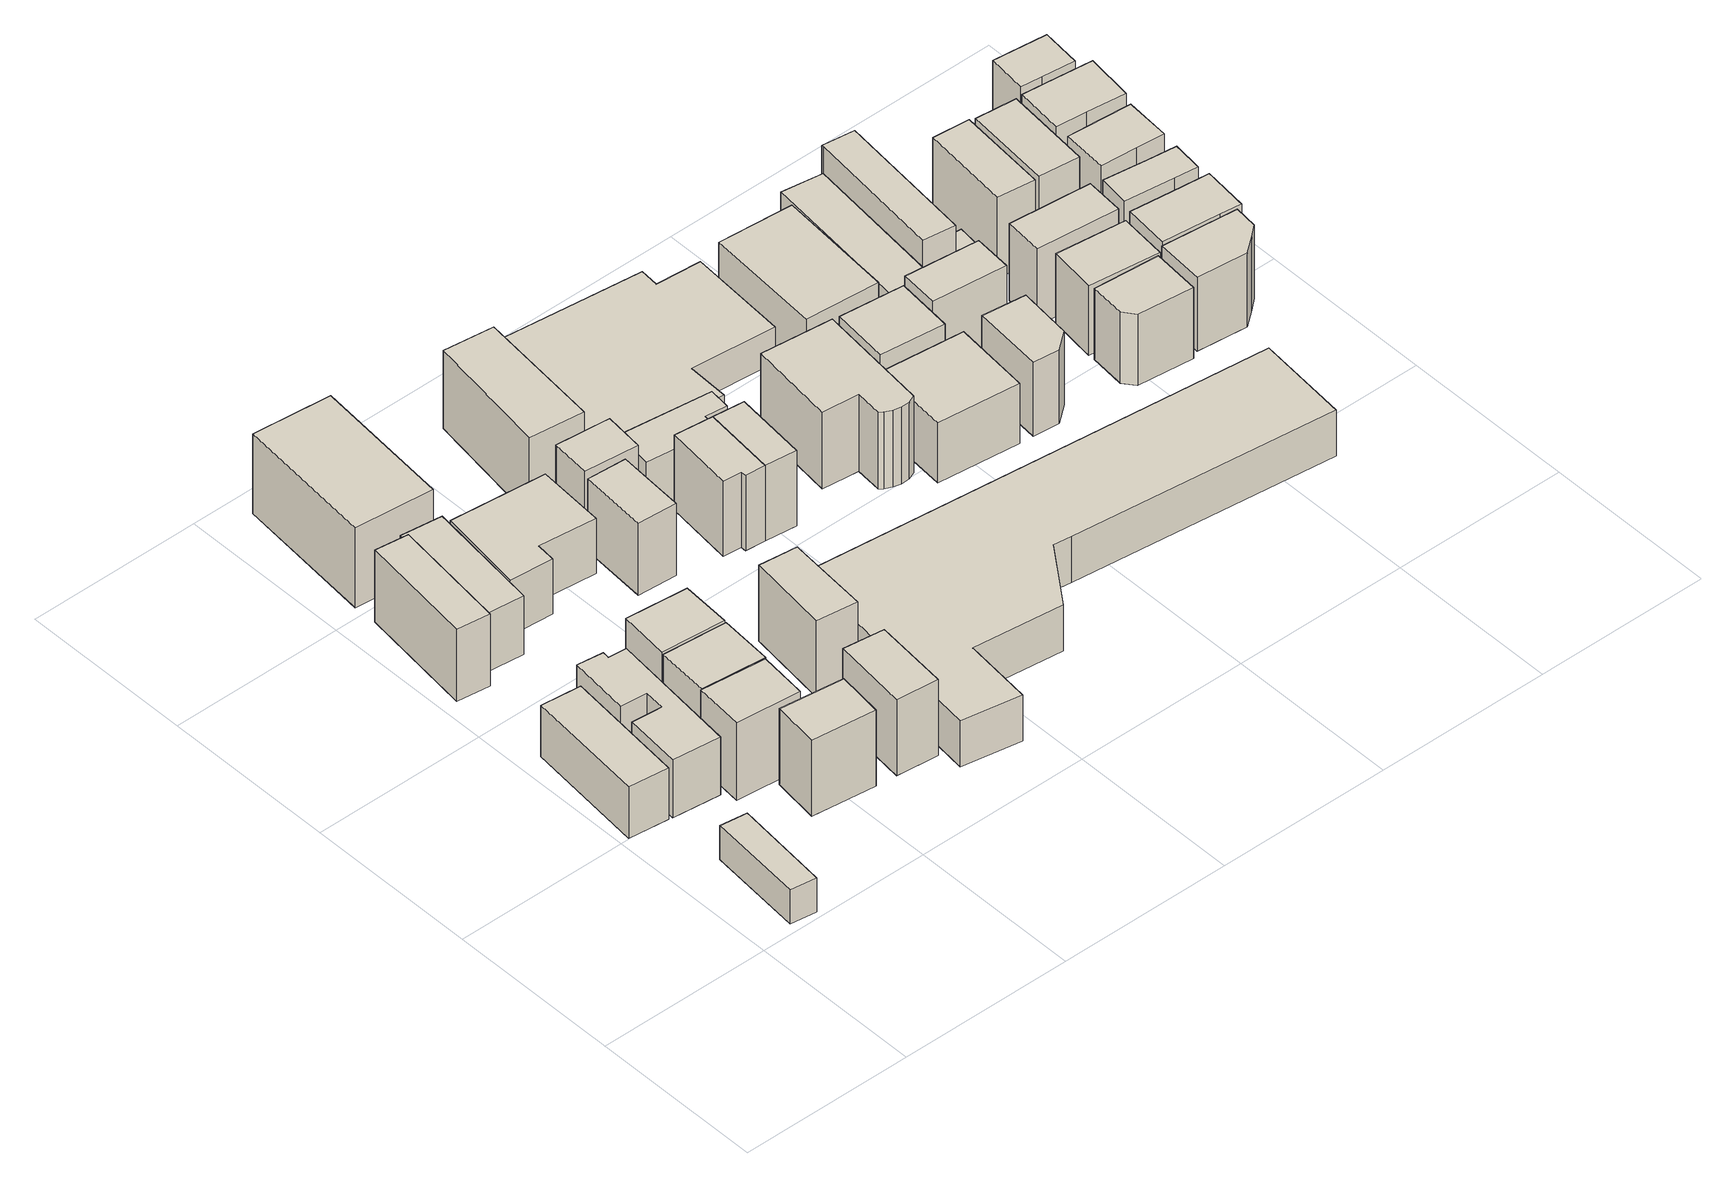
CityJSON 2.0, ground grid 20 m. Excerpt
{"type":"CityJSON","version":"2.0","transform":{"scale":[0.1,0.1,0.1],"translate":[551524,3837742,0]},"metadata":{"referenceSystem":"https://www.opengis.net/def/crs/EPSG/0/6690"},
"CityObjects":{
"building1":{"type":"Building","attributes":{"class":"3003","measuredHeight":4.2,"BuildingDetailAttribute.specifiedBuildingCoverageRate":0.8,"BuildingDetailAttribute.surveyYear":2017,"BuildingRiverFloodingRiskAttribute.description":"11","BuildingRiverFloodingRiskAttribute.rank":"2","BuildingRiverFloodingRiskAttribute.depth":0.731,"BuildingRiverFloodingRiskAttribute.adminType":"2","BuildingRiverFloodingRiskAttribute.scale":"2","BuildingRiverFloodingRiskAttribute.duration":6.68,"BuildingIDAttribute.prefecture":"27","BuildingIDAttribute.city":"27118"},"geometry":[{"type":"Solid","lod":"1","boundaries":[[[[0,1,2,3]],[[2,4,5,3]],[[1,6,4,2]],[[0,7,6,1]],[[3,5,7,0]],[[4,6,7,5]]]]}]},
"building2":{"type":"Building","attributes":{"計測周辺長":66.93,"1/2500図郭":51,"区名":"城東区","町丁目名称":"諏訪４丁目","街区番号":23,"class":"3001","usage":"415","measuredHeight":6.5,"storeysAboveGround":3,"BuildingDetailAttribute.buildingRoofEdgeArea":200.87,"BuildingDetailAttribute.buildingStructureType":"610","BuildingDetailAttribute.buildingStructureOrgType":"2","BuildingDetailAttribute.detailedUsage":"1160","BuildingDetailAttribute.specifiedBuildingCoverageRate":0.8,"BuildingDetailAttribute.surveyYear":2017,"BuildingRiverFloodingRiskAttribute.description":"11","BuildingRiverFloodingRiskAttribute.rank":"2","BuildingRiverFloodingRiskAttribute.depth":0.775,"BuildingRiverFloodingRiskAttribute.adminType":"2","BuildingRiverFloodingRiskAttribute.scale":"2","BuildingRiverFloodingRiskAttribute.duration":11.05,"BuildingIDAttribute.prefecture":"27","BuildingIDAttribute.city":"27118"},"geometry":[{"type":"Solid","lod":"1","boundaries":[[[[8,9,10,11]],[[10,12,13,11]],[[9,14,12,10]],[[8,15,14,9]],[[11,13,15,8]],[[12,14,15,13]]]]}]},
"building3":{"type":"Building","attributes":{"計測周辺長":66.93,"1/2500図郭":51,"区名":"城東区","町丁目名称":"諏訪４丁目","街区番号":23,"class":"3001","usage":"415","measuredHeight":7.3,"storeysAboveGround":3,"BuildingDetailAttribute.buildingRoofEdgeArea":200.87,"BuildingDetailAttribute.buildingStructureType":"610","BuildingDetailAttribute.buildingStructureOrgType":"2","BuildingDetailAttribute.detailedUsage":"1160","BuildingDetailAttribute.specifiedBuildingCoverageRate":0.8,"BuildingDetailAttribute.surveyYear":2017,"BuildingRiverFloodingRiskAttribute.description":"11","BuildingRiverFloodingRiskAttribute.rank":"2","BuildingRiverFloodingRiskAttribute.depth":0.863,"BuildingRiverFloodingRiskAttribute.adminType":"2","BuildingRiverFloodingRiskAttribute.scale":"2","BuildingRiverFloodingRiskAttribute.duration":6.68,"BuildingIDAttribute.prefecture":"27","BuildingIDAttribute.city":"27118"},"geometry":[{"type":"Solid","lod":"1","boundaries":[[[[16,17,18,19,20,21,22,23,24,25]],[[24,26,27,25]],[[23,28,26,24]],[[22,29,28,23]],[[21,30,29,22]],[[20,31,30,21]],[[19,32,31,20]],[[18,33,32,19]],[[17,34,33,18]],[[16,35,34,17]],[[25,27,35,16]],[[26,28,29,30,31,32,33,34,35,27]]]]}]},
"building4":{"type":"Building","attributes":{"計測周辺長":48.62,"1/2500図郭":51,"区名":"城東区","町丁目名称":"諏訪４丁目","街区番号":24,"class":"3001","usage":"401","measuredHeight":9.2,"storeysAboveGround":3,"BuildingDetailAttribute.buildingRoofEdgeArea":136.56,"BuildingDetailAttribute.buildingStructureType":"603","BuildingDetailAttribute.buildingStructureOrgType":"3","BuildingDetailAttribute.detailedUsage":"1310","BuildingDetailAttribute.specifiedBuildingCoverageRate":0.8,"BuildingDetailAttribute.surveyYear":2017,"BuildingRiverFloodingRiskAttribute.description":"11","BuildingRiverFloodingRiskAttribute.rank":"2","BuildingRiverFloodingRiskAttribute.depth":0.699,"BuildingRiverFloodingRiskAttribute.adminType":"2","BuildingRiverFloodingRiskAttribute.scale":"2","BuildingRiverFloodingRiskAttribute.duration":3.4,"BuildingIDAttribute.prefecture":"27","BuildingIDAttribute.city":"27118"},"geometry":[{"type":"Solid","lod":"1","boundaries":[[[[36,37,38,39]],[[38,40,41,39]],[[37,42,40,38]],[[36,43,42,37]],[[39,41,43,36]],[[40,42,43,41]]]]}]},
"building5":{"type":"Building","attributes":{"計測周辺長":23.06,"1/2500図郭":51,"区名":"城東区","町丁目名称":"諏訪４丁目","街区番号":23,"class":"3001","usage":"411","measuredHeight":9.8,"storeysAboveGround":3,"BuildingDetailAttribute.buildingRoofEdgeArea":30.25,"BuildingDetailAttribute.buildingStructureType":"601","BuildingDetailAttribute.buildingStructureOrgType":"1","BuildingDetailAttribute.detailedUsage":"1110","BuildingDetailAttribute.specifiedBuildingCoverageRate":0.8,"BuildingDetailAttribute.surveyYear":2017,"BuildingRiverFloodingRiskAttribute.description":"11","BuildingRiverFloodingRiskAttribute.rank":"2","BuildingRiverFloodingRiskAttribute.depth":0.614,"BuildingRiverFloodingRiskAttribute.adminType":"2","BuildingRiverFloodingRiskAttribute.scale":"2","BuildingRiverFloodingRiskAttribute.duration":6.68,"BuildingIDAttribute.prefecture":"27","BuildingIDAttribute.city":"27118"},"geometry":[{"type":"Solid","lod":"1","boundaries":[[[[44,45,46,47]],[[46,48,49,47]],[[45,50,48,46]],[[44,51,50,45]],[[47,49,51,44]],[[48,50,51,49]]]]}]},
"building6":{"type":"Building","attributes":{"計測周辺長":45.82,"1/2500図郭":51,"区名":"城東区","町丁目名称":"諏訪４丁目","街区番号":23,"class":"3001","usage":"411","measuredHeight":9.6,"storeysAboveGround":3,"BuildingDetailAttribute.buildingRoofEdgeArea":91.9,"BuildingDetailAttribute.buildingStructureType":"601","BuildingDetailAttribute.buildingStructureOrgType":"1","BuildingDetailAttribute.detailedUsage":"1110","BuildingDetailAttribute.specifiedBuildingCoverageRate":0.8,"BuildingDetailAttribute.surveyYear":2017,"BuildingRiverFloodingRiskAttribute.description":"11","BuildingRiverFloodingRiskAttribute.rank":"2","BuildingRiverFloodingRiskAttribute.depth":0.562,"BuildingRiverFloodingRiskAttribute.adminType":"2","BuildingRiverFloodingRiskAttribute.scale":"2","BuildingRiverFloodingRiskAttribute.duration":6.68,"BuildingIDAttribute.prefecture":"27","BuildingIDAttribute.city":"27118"},"geometry":[{"type":"Solid","lod":"1","boundaries":[[[[52,53,54,55]],[[54,56,57,55]],[[53,58,56,54]],[[52,59,58,53]],[[55,57,59,52]],[[56,58,59,57]]]]}]},
"building7":{"type":"Building","attributes":{"計測周辺長":25.99,"1/2500図郭":51,"区名":"城東区","町丁目名称":"諏訪４丁目","街区番号":23,"class":"3001","usage":"411","measuredHeight":9.6,"storeysAboveGround":3,"BuildingDetailAttribute.buildingRoofEdgeArea":41.54,"BuildingDetailAttribute.buildingStructureType":"601","BuildingDetailAttribute.buildingStructureOrgType":"1","BuildingDetailAttribute.detailedUsage":"1110","BuildingDetailAttribute.specifiedBuildingCoverageRate":0.8,"BuildingDetailAttribute.surveyYear":2017,"BuildingRiverFloodingRiskAttribute.description":"11","BuildingRiverFloodingRiskAttribute.rank":"2","BuildingRiverFloodingRiskAttribute.depth":0.635,"BuildingRiverFloodingRiskAttribute.adminType":"2","BuildingRiverFloodingRiskAttribute.scale":"2","BuildingRiverFloodingRiskAttribute.duration":6.68,"BuildingIDAttribute.prefecture":"27","BuildingIDAttribute.city":"27118"},"geometry":[{"type":"Solid","lod":"1","boundaries":[[[[60,61,62,63]],[[62,64,65,63]],[[61,66,64,62]],[[60,67,66,61]],[[63,65,67,60]],[[64,66,67,65]]]]}]},
"building8":{"type":"Building","attributes":{"計測周辺長":48.62,"1/2500図郭":51,"区名":"城東区","町丁目名称":"諏訪４丁目","街区番号":24,"class":"3001","usage":"401","measuredHeight":7.3,"storeysAboveGround":3,"BuildingDetailAttribute.buildingRoofEdgeArea":136.56,"BuildingDetailAttribute.buildingStructureType":"603","BuildingDetailAttribute.buildingStructureOrgType":"3","BuildingDetailAttribute.detailedUsage":"1310","BuildingDetailAttribute.specifiedBuildingCoverageRate":0.8,"BuildingDetailAttribute.surveyYear":2017,"BuildingRiverFloodingRiskAttribute.description":"11","BuildingRiverFloodingRiskAttribute.rank":"2","BuildingRiverFloodingRiskAttribute.depth":0.551,"BuildingRiverFloodingRiskAttribute.adminType":"2","BuildingRiverFloodingRiskAttribute.scale":"2","BuildingRiverFloodingRiskAttribute.duration":3.4,"BuildingIDAttribute.prefecture":"27","BuildingIDAttribute.city":"27118"},"geometry":[{"type":"Solid","lod":"1","boundaries":[[[[68,69,70,71]],[[70,72,73,71]],[[69,74,72,70]],[[68,75,74,69]],[[71,73,75,68]],[[72,74,75,73]]]]}]},
"building9":{"type":"Building","attributes":{"計測周辺長":22.81,"1/2500図郭":51,"区名":"城東区","町丁目名称":"諏訪４丁目","街区番号":23,"class":"3001","usage":"411","measuredHeight":9.7,"storeysAboveGround":3,"BuildingDetailAttribute.buildingRoofEdgeArea":30.05,"BuildingDetailAttribute.buildingStructureType":"601","BuildingDetailAttribute.buildingStructureOrgType":"1","BuildingDetailAttribute.detailedUsage":"1110","BuildingDetailAttribute.specifiedBuildingCoverageRate":0.8,"BuildingDetailAttribute.surveyYear":2017,"BuildingRiverFloodingRiskAttribute.description":"11","BuildingRiverFloodingRiskAttribute.rank":"2","BuildingRiverFloodingRiskAttribute.depth":0.706,"BuildingRiverFloodingRiskAttribute.adminType":"2","BuildingRiverFloodingRiskAttribute.scale":"2","BuildingRiverFloodingRiskAttribute.duration":7.38,"BuildingIDAttribute.prefecture":"27","BuildingIDAttribute.city":"27118"},"geometry":[{"type":"Solid","lod":"1","boundaries":[[[[76,77,78,79]],[[78,80,81,79]],[[77,82,80,78]],[[76,83,82,77]],[[79,81,83,76]],[[80,82,83,81]]]]}]},
"building10":{"type":"Building","attributes":{"計測周辺長":50.8,"1/2500図郭":51,"区名":"城東区","町丁目名称":"諏訪４丁目","街区番号":24,"class":"3002","usage":"415","measuredHeight":10.1,"storeysAboveGround":3,"BuildingDetailAttribute.buildingRoofEdgeArea":148,"BuildingDetailAttribute.buildingStructureType":"610","BuildingDetailAttribute.buildingStructureOrgType":"2","BuildingDetailAttribute.detailedUsage":"1160","BuildingDetailAttribute.specifiedBuildingCoverageRate":0.8,"BuildingDetailAttribute.surveyYear":2017,"BuildingRiverFloodingRiskAttribute.description":"11","BuildingRiverFloodingRiskAttribute.rank":"2","BuildingRiverFloodingRiskAttribute.depth":0.51,"BuildingRiverFloodingRiskAttribute.adminType":"2","BuildingRiverFloodingRiskAttribute.scale":"2","BuildingRiverFloodingRiskAttribute.duration":3.4,"BuildingIDAttribute.prefecture":"27","BuildingIDAttribute.city":"27118"},"geometry":[{"type":"Solid","lod":"1","boundaries":[[[[84,85,86,87]],[[86,88,89,87]],[[85,90,88,86]],[[84,91,90,85]],[[87,89,91,84]],[[88,90,91,89]]]]}]},
"building11":{"type":"Building","attributes":{"計測周辺長":26.93,"1/2500図郭":51,"区名":"城東区","町丁目名称":"諏訪４丁目","街区番号":23,"class":"3001","usage":"411","measuredHeight":9.7,"storeysAboveGround":2,"BuildingDetailAttribute.buildingRoofEdgeArea":41.51,"BuildingDetailAttribute.buildingStructureType":"601","BuildingDetailAttribute.buildingStructureOrgType":"1","BuildingDetailAttribute.detailedUsage":"1110","BuildingDetailAttribute.specifiedBuildingCoverageRate":0.8,"BuildingDetailAttribute.surveyYear":2017,"BuildingRiverFloodingRiskAttribute.description":"11","BuildingRiverFloodingRiskAttribute.rank":"2","BuildingRiverFloodingRiskAttribute.depth":0.683,"BuildingRiverFloodingRiskAttribute.adminType":"2","BuildingRiverFloodingRiskAttribute.scale":"2","BuildingRiverFloodingRiskAttribute.duration":6.68,"BuildingIDAttribute.prefecture":"27","BuildingIDAttribute.city":"27118"},"geometry":[{"type":"Solid","lod":"1","boundaries":[[[[92,93,94,95]],[[94,96,97,95]],[[93,98,96,94]],[[92,99,98,93]],[[95,97,99,92]],[[96,98,99,97]]]]}]},
"building12":{"type":"Building","attributes":{"計測周辺長":42.8,"1/2500図郭":51,"区名":"城東区","町丁目名称":"諏訪４丁目","街区番号":24,"class":"3001","usage":"411","measuredHeight":7.1,"storeysAboveGround":2,"BuildingDetailAttribute.buildingRoofEdgeArea":99.12,"BuildingDetailAttribute.buildingStructureType":"601","BuildingDetailAttribute.buildingStructureOrgType":"1","BuildingDetailAttribute.detailedUsage":"1110","BuildingDetailAttribute.specifiedBuildingCoverageRate":0.8,"BuildingDetailAttribute.surveyYear":2017,"BuildingRiverFloodingRiskAttribute.description":"11","BuildingRiverFloodingRiskAttribute.rank":"2","BuildingRiverFloodingRiskAttribute.depth":0.55,"BuildingRiverFloodingRiskAttribute.adminType":"2","BuildingRiverFloodingRiskAttribute.scale":"2","BuildingRiverFloodingRiskAttribute.duration":3.4,"BuildingIDAttribute.prefecture":"27","BuildingIDAttribute.city":"27118"},"geometry":[{"type":"Solid","lod":"1","boundaries":[[[[100,101,102,103,104,105]],[[104,106,107,105]],[[103,108,106,104]],[[102,109,108,103]],[[101,110,109,102]],[[100,111,110,101]],[[105,107,111,100]],[[106,108,109,110,111,107]]]]}]},
"building13":{"type":"Building","attributes":{"計測周辺長":18.6,"1/2500図郭":51,"区名":"城東区","町丁目名称":"諏訪４丁目","街区番号":23,"class":"3001","usage":"411","measuredHeight":9.7,"storeysAboveGround":3,"BuildingDetailAttribute.buildingRoofEdgeArea":21.62,"BuildingDetailAttribute.buildingStructureType":"601","BuildingDetailAttribute.buildingStructureOrgType":"1","BuildingDetailAttribute.detailedUsage":"1110","BuildingDetailAttribute.specifiedBuildingCoverageRate":0.8,"BuildingDetailAttribute.surveyYear":2017,"BuildingRiverFloodingRiskAttribute.description":"11","BuildingRiverFloodingRiskAttribute.rank":"2","BuildingRiverFloodingRiskAttribute.depth":0.716,"BuildingRiverFloodingRiskAttribute.adminType":"2","BuildingRiverFloodingRiskAttribute.scale":"2","BuildingRiverFloodingRiskAttribute.duration":6.68,"BuildingIDAttribute.prefecture":"27","BuildingIDAttribute.city":"27118"},"geometry":[{"type":"Solid","lod":"1","boundaries":[[[[112,113,114,115]],[[114,116,117,115]],[[113,118,116,114]],[[112,119,118,113]],[[115,117,119,112]],[[116,118,119,117]]]]}]},
"building14":{"type":"Building","attributes":{"class":"3001","measuredHeight":9.1,"BuildingDetailAttribute.specifiedBuildingCoverageRate":0.8,"BuildingDetailAttribute.surveyYear":2017,"BuildingRiverFloodingRiskAttribute.description":"11","BuildingRiverFloodingRiskAttribute.rank":"2","BuildingRiverFloodingRiskAttribute.depth":0.57,"BuildingRiverFloodingRiskAttribute.adminType":"2","BuildingRiverFloodingRiskAttribute.scale":"2","BuildingRiverFloodingRiskAttribute.duration":7.38,"BuildingIDAttribute.prefecture":"27","BuildingIDAttribute.city":"27118"},"geometry":[{"type":"Solid","lod":"1","boundaries":[[[[120,121,122,123]],[[122,124,125,123]],[[121,126,124,122]],[[120,127,126,121]],[[123,125,127,120]],[[124,126,127,125]]]]}]},
"building15":{"type":"Building","attributes":{"class":"3001","measuredHeight":9.5,"BuildingDetailAttribute.specifiedBuildingCoverageRate":0.8,"BuildingDetailAttribute.surveyYear":2017,"BuildingRiverFloodingRiskAttribute.description":"11","BuildingRiverFloodingRiskAttribute.rank":"2","BuildingRiverFloodingRiskAttribute.depth":0.541,"BuildingRiverFloodingRiskAttribute.adminType":"2","BuildingRiverFloodingRiskAttribute.scale":"2","BuildingRiverFloodingRiskAttribute.duration":3.4,"BuildingIDAttribute.prefecture":"27","BuildingIDAttribute.city":"27118"},"geometry":[{"type":"Solid","lod":"1","boundaries":[[[[128,129,130,131]],[[130,132,133,131]],[[129,134,132,130]],[[128,135,134,129]],[[131,133,135,128]],[[132,134,135,133]]]]}]},
"building16":{"type":"Building","attributes":{"計測周辺長":41.37,"1/2500図郭":51,"区名":"城東区","町丁目名称":"諏訪４丁目","街区番号":24,"class":"3002","usage":"401","measuredHeight":9.9,"storeysAboveGround":3,"BuildingDetailAttribute.buildingRoofEdgeArea":88.5,"BuildingDetailAttribute.buildingStructureType":"603","BuildingDetailAttribute.buildingStructureOrgType":"3","BuildingDetailAttribute.detailedUsage":"1310","BuildingDetailAttribute.specifiedBuildingCoverageRate":0.8,"BuildingDetailAttribute.surveyYear":2017,"BuildingRiverFloodingRiskAttribute.description":"11","BuildingRiverFloodingRiskAttribute.rank":"2","BuildingRiverFloodingRiskAttribute.depth":0.603,"BuildingRiverFloodingRiskAttribute.adminType":"2","BuildingRiverFloodingRiskAttribute.scale":"2","BuildingRiverFloodingRiskAttribute.duration":3.4,"BuildingIDAttribute.prefecture":"27","BuildingIDAttribute.city":"27118"},"geometry":[{"type":"Solid","lod":"1","boundaries":[[[[136,137,138,139]],[[138,140,141,139]],[[137,142,140,138]],[[136,143,142,137]],[[139,141,143,136]],[[140,142,143,141]]]]}]},
"building17":{"type":"Building","attributes":{"class":"3001","measuredHeight":9.5,"BuildingDetailAttribute.specifiedBuildingCoverageRate":0.8,"BuildingDetailAttribute.surveyYear":2017,"BuildingRiverFloodingRiskAttribute.description":"11","BuildingRiverFloodingRiskAttribute.rank":"2","BuildingRiverFloodingRiskAttribute.depth":0.689,"BuildingRiverFloodingRiskAttribute.adminType":"2","BuildingRiverFloodingRiskAttribute.scale":"2","BuildingRiverFloodingRiskAttribute.duration":7.87,"BuildingIDAttribute.prefecture":"27","BuildingIDAttribute.city":"27118"},"geometry":[{"type":"Solid","lod":"1","boundaries":[[[[144,145,146,147,148,149]],[[148,150,151,149]],[[147,152,150,148]],[[146,153,152,147]],[[145,154,153,146]],[[144,155,154,145]],[[149,151,155,144]],[[150,152,153,154,155,151]]]]}]},
"building18":{"type":"Building","attributes":{"class":"3001","measuredHeight":6.8,"BuildingDetailAttribute.specifiedBuildingCoverageRate":0.8,"BuildingDetailAttribute.surveyYear":2017,"BuildingRiverFloodingRiskAttribute.description":"11","BuildingRiverFloodingRiskAttribute.rank":"2","BuildingRiverFloodingRiskAttribute.depth":0.591,"BuildingRiverFloodingRiskAttribute.adminType":"2","BuildingRiverFloodingRiskAttribute.scale":"2","BuildingRiverFloodingRiskAttribute.duration":6.18,"BuildingIDAttribute.prefecture":"27","BuildingIDAttribute.city":"27118"},"geometry":[{"type":"Solid","lod":"1","boundaries":[[[[156,157,158,159,160,161]],[[160,162,163,161]],[[159,164,162,160]],[[158,165,164,159]],[[157,166,165,158]],[[156,167,166,157]],[[161,163,167,156]],[[162,164,165,166,167,163]]]]}]},
"building19":{"type":"Building","attributes":{"class":"3001","measuredHeight":9.5,"BuildingDetailAttribute.specifiedBuildingCoverageRate":0.8,"BuildingDetailAttribute.surveyYear":2017,"BuildingRiverFloodingRiskAttribute.description":"11","BuildingRiverFloodingRiskAttribute.rank":"2","BuildingRiverFloodingRiskAttribute.depth":0.739,"BuildingRiverFloodingRiskAttribute.adminType":"2","BuildingRiverFloodingRiskAttribute.scale":"2","BuildingRiverFloodingRiskAttribute.duration":7.87,"BuildingIDAttribute.prefecture":"27","BuildingIDAttribute.city":"27118"},"geometry":[{"type":"Solid","lod":"1","boundaries":[[[[168,169,144,149]],[[144,155,151,149]],[[169,170,155,144]],[[168,171,170,169]],[[149,151,171,168]],[[155,170,171,151]]]]}]},
"building20":{"type":"Building","attributes":{"計測周辺長":67.27,"1/2500図郭":51,"区名":"城東区","町丁目名称":"諏訪４丁目","街区番号":24,"class":"3001","usage":"411","measuredHeight":4.5,"storeysAboveGround":2,"BuildingDetailAttribute.buildingRoofEdgeArea":218.72,"BuildingDetailAttribute.buildingStructureType":"601","BuildingDetailAttribute.buildingStructureOrgType":"1","BuildingDetailAttribute.detailedUsage":"1110","BuildingDetailAttribute.specifiedBuildingCoverageRate":0.8,"BuildingDetailAttribute.surveyYear":2017,"BuildingRiverFloodingRiskAttribute.description":"11","BuildingRiverFloodingRiskAttribute.rank":"2","BuildingRiverFloodingRiskAttribute.depth":0.833,"BuildingRiverFloodingRiskAttribute.adminType":"2","BuildingRiverFloodingRiskAttribute.scale":"2","BuildingRiverFloodingRiskAttribute.duration":6.18,"BuildingIDAttribute.prefecture":"27","BuildingIDAttribute.city":"27118"},"geometry":[{"type":"Solid","lod":"1","boundaries":[[[[172,173,174,175,176,177,178,179,180,181]],[[180,182,183,181]],[[179,184,182,180]],[[178,185,184,179]],[[177,186,185,178]],[[176,187,186,177]],[[175,188,187,176]],[[174,189,188,175]],[[173,190,189,174]],[[172,191,190,173]],[[181,183,191,172]],[[182,184,185,186,187,188,189,190,191,183]]]]}]},
"building21":{"type":"Building","attributes":{"計測周辺長":156.09,"1/2500図郭":51,"区名":"城東区","町丁目名称":"諏訪４丁目","街区番号":23,"class":"3001","usage":"441","measuredHeight":5.8,"storeysAboveGround":1,"BuildingDetailAttribute.buildingRoofEdgeArea":766.14,"BuildingDetailAttribute.buildingStructureType":"610","BuildingDetailAttribute.buildingStructureOrgType":"2","BuildingDetailAttribute.detailedUsage":"1424","BuildingDetailAttribute.specifiedBuildingCoverageRate":0.8,"BuildingDetailAttribute.surveyYear":2017,"BuildingRiverFloodingRiskAttribute.description":"11","BuildingRiverFloodingRiskAttribute.rank":"2","BuildingRiverFloodingRiskAttribute.depth":0.647,"BuildingRiverFloodingRiskAttribute.adminType":"2","BuildingRiverFloodingRiskAttribute.scale":"2","BuildingRiverFloodingRiskAttribute.duration":2.5,"BuildingIDAttribute.prefecture":"27","BuildingIDAttribute.city":"27118"},"geometry":[{"type":"Solid","lod":"1","boundaries":[[[[192,193,194,195,196,197,198,199,200]],[[199,201,202,200]],[[198,203,201,199]],[[197,204,203,198]],[[196,205,204,197]],[[195,206,205,196]],[[194,207,206,195]],[[193,208,207,194]],[[192,209,208,193]],[[200,202,209,192]],[[201,203,204,205,206,207,208,209,202]]]]}]},
"building22":{"type":"Building","attributes":{"class":"3001","measuredHeight":9.8,"BuildingDetailAttribute.specifiedBuildingCoverageRate":0.8,"BuildingDetailAttribute.surveyYear":2017,"BuildingRiverFloodingRiskAttribute.description":"11","BuildingRiverFloodingRiskAttribute.rank":"2","BuildingRiverFloodingRiskAttribute.depth":0.65,"BuildingRiverFloodingRiskAttribute.adminType":"2","BuildingRiverFloodingRiskAttribute.scale":"2","BuildingRiverFloodingRiskAttribute.duration":7.87,"BuildingIDAttribute.prefecture":"27","BuildingIDAttribute.city":"27118"},"geometry":[{"type":"Solid","lod":"1","boundaries":[[[[210,211,212,213,214,215,216,217,218,219]],[[218,220,221,219]],[[217,222,220,218]],[[216,223,222,217]],[[215,224,223,216]],[[214,225,224,215]],[[213,226,225,214]],[[212,227,226,213]],[[211,228,227,212]],[[210,229,228,211]],[[219,221,229,210]],[[220,222,223,224,225,226,227,228,229,221]]]]}]},
"building23":{"type":"Building","attributes":{"class":"3001","measuredHeight":7.7,"BuildingDetailAttribute.specifiedBuildingCoverageRate":0.8,"BuildingDetailAttribute.surveyYear":2017,"BuildingRiverFloodingRiskAttribute.description":"11","BuildingRiverFloodingRiskAttribute.rank":"2","BuildingRiverFloodingRiskAttribute.depth":0.789,"BuildingRiverFloodingRiskAttribute.adminType":"2","BuildingRiverFloodingRiskAttribute.scale":"2","BuildingRiverFloodingRiskAttribute.duration":7.87,"BuildingIDAttribute.prefecture":"27","BuildingIDAttribute.city":"27118"},"geometry":[{"type":"Solid","lod":"1","boundaries":[[[[230,231,232,233]],[[232,234,235,233]],[[231,236,234,232]],[[230,237,236,231]],[[233,235,237,230]],[[234,236,237,235]]]]}]},
"building24":{"type":"Building","attributes":{"計測周辺長":28.14,"1/2500図郭":51,"区名":"城東区","町丁目名称":"諏訪４丁目","街区番号":24,"class":"3001","usage":"411","measuredHeight":8.9,"storeysAboveGround":2,"BuildingDetailAttribute.buildingRoofEdgeArea":49.35,"BuildingDetailAttribute.buildingStructureType":"601","BuildingDetailAttribute.buildingStructureOrgType":"1","BuildingDetailAttribute.detailedUsage":"1110","BuildingDetailAttribute.specifiedBuildingCoverageRate":0.8,"BuildingDetailAttribute.surveyYear":2017,"BuildingRiverFloodingRiskAttribute.description":"11","BuildingRiverFloodingRiskAttribute.rank":"2","BuildingRiverFloodingRiskAttribute.depth":0.54,"BuildingRiverFloodingRiskAttribute.adminType":"2","BuildingRiverFloodingRiskAttribute.scale":"2","BuildingRiverFloodingRiskAttribute.duration":7.87,"BuildingIDAttribute.prefecture":"27","BuildingIDAttribute.city":"27118"},"geometry":[{"type":"Solid","lod":"1","boundaries":[[[[238,239,240,241]],[[240,242,243,241]],[[239,244,242,240]],[[238,245,244,239]],[[241,243,245,238]],[[242,244,245,243]]]]}]},
"building25":{"type":"Building","attributes":{"計測周辺長":49.67,"1/2500図郭":51,"区名":"城東区","町丁目名称":"諏訪４丁目","街区番号":24,"class":"3001","usage":"411","measuredHeight":7,"storeysAboveGround":2,"BuildingDetailAttribute.buildingRoofEdgeArea":123.03,"BuildingDetailAttribute.buildingStructureType":"601","BuildingDetailAttribute.buildingStructureOrgType":"1","BuildingDetailAttribute.detailedUsage":"1110","BuildingDetailAttribute.specifiedBuildingCoverageRate":0.8,"BuildingDetailAttribute.surveyYear":2017,"BuildingRiverFloodingRiskAttribute.description":"11","BuildingRiverFloodingRiskAttribute.rank":"2","BuildingRiverFloodingRiskAttribute.depth":0.623,"BuildingRiverFloodingRiskAttribute.adminType":"2","BuildingRiverFloodingRiskAttribute.scale":"2","BuildingRiverFloodingRiskAttribute.duration":1.37,"BuildingIDAttribute.prefecture":"27","BuildingIDAttribute.city":"27118"},"geometry":[{"type":"Solid","lod":"1","boundaries":[[[[246,247,248,249]],[[248,250,251,249]],[[247,252,250,248]],[[246,253,252,247]],[[249,251,253,246]],[[250,252,253,251]]]]}]},
"building26":{"type":"Building","attributes":{"class":"3003","measuredHeight":3.3,"BuildingDetailAttribute.specifiedBuildingCoverageRate":0.8,"BuildingDetailAttribute.surveyYear":2017,"BuildingRiverFloodingRiskAttribute.description":"11","BuildingRiverFloodingRiskAttribute.rank":"2","BuildingRiverFloodingRiskAttribute.depth":0.51,"BuildingRiverFloodingRiskAttribute.adminType":"2","BuildingRiverFloodingRiskAttribute.scale":"2","BuildingRiverFloodingRiskAttribute.duration":0,"BuildingIDAttribute.prefecture":"27","BuildingIDAttribute.city":"27118"},"geometry":[{"type":"Solid","lod":"1","boundaries":[[[[254,255,256,257]],[[256,258,259,257]],[[255,260,258,256]],[[254,261,260,255]],[[257,259,261,254]],[[258,260,261,259]]]]}]},
"building27":{"type":"Building","attributes":{"計測周辺長":26.25,"1/2500図郭":51,"区名":"城東区","町丁目名称":"諏訪４丁目","街区番号":24,"class":"3001","usage":"411","measuredHeight":9.3,"storeysAboveGround":2,"BuildingDetailAttribute.buildingRoofEdgeArea":42.1,"BuildingDetailAttribute.buildingStructureType":"601","BuildingDetailAttribute.buildingStructureOrgType":"1","BuildingDetailAttribute.detailedUsage":"1110","BuildingDetailAttribute.specifiedBuildingCoverageRate":0.8,"BuildingDetailAttribute.surveyYear":2017,"BuildingRiverFloodingRiskAttribute.description":"11","BuildingRiverFloodingRiskAttribute.rank":"2","BuildingRiverFloodingRiskAttribute.depth":0.63,"BuildingRiverFloodingRiskAttribute.adminType":"2","BuildingRiverFloodingRiskAttribute.scale":"2","BuildingRiverFloodingRiskAttribute.duration":0,"BuildingIDAttribute.prefecture":"27","BuildingIDAttribute.city":"27118"},"geometry":[{"type":"Solid","lod":"1","boundaries":[[[[262,263,264,265,266]],[[265,267,268,266]],[[264,269,267,265]],[[263,270,269,264]],[[262,271,270,263]],[[266,268,271,262]],[[267,269,270,271,268]]]]}]},
"building28":{"type":"Building","attributes":{"計測周辺長":28.88,"1/2500図郭":51,"区名":"城東区","町丁目名称":"諏訪４丁目","街区番号":24,"class":"3001","usage":"411","measuredHeight":9.5,"storeysAboveGround":2,"BuildingDetailAttribute.buildingRoofEdgeArea":44.49,"BuildingDetailAttribute.buildingStructureType":"601","BuildingDetailAttribute.buildingStructureOrgType":"1","BuildingDetailAttribute.detailedUsage":"1110","BuildingDetailAttribute.specifiedBuildingCoverageRate":0.8,"BuildingDetailAttribute.surveyYear":2017,"BuildingRiverFloodingRiskAttribute.description":"11","BuildingRiverFloodingRiskAttribute.rank":"2","BuildingRiverFloodingRiskAttribute.depth":0.51,"BuildingRiverFloodingRiskAttribute.adminType":"2","BuildingRiverFloodingRiskAttribute.scale":"2","BuildingRiverFloodingRiskAttribute.duration":0,"BuildingIDAttribute.prefecture":"27","BuildingIDAttribute.city":"27118"},"geometry":[{"type":"Solid","lod":"1","boundaries":[[[[272,273,274,275]],[[274,276,277,275]],[[273,278,276,274]],[[272,279,278,273]],[[275,277,279,272]],[[276,278,279,277]]]]}]},
"building29":{"type":"Building","attributes":{"計測周辺長":45.35,"1/2500図郭":51,"区名":"城東区","町丁目名称":"諏訪４丁目","街区番号":24,"class":"3001","usage":"411","measuredHeight":6.2,"storeysAboveGround":2,"BuildingDetailAttribute.buildingRoofEdgeArea":84.11,"BuildingDetailAttribute.buildingStructureType":"601","BuildingDetailAttribute.buildingStructureOrgType":"1","BuildingDetailAttribute.detailedUsage":"1110","BuildingDetailAttribute.specifiedBuildingCoverageRate":0.8,"BuildingDetailAttribute.surveyYear":2017,"BuildingRiverFloodingRiskAttribute.description":"11","BuildingRiverFloodingRiskAttribute.rank":"2","BuildingRiverFloodingRiskAttribute.depth":0.653,"BuildingRiverFloodingRiskAttribute.adminType":"2","BuildingRiverFloodingRiskAttribute.scale":"2","BuildingRiverFloodingRiskAttribute.duration":1.37,"BuildingIDAttribute.prefecture":"27","BuildingIDAttribute.city":"27118"},"geometry":[{"type":"Solid","lod":"1","boundaries":[[[[280,281,282,283,284]],[[283,285,286,284]],[[282,287,285,283]],[[281,288,287,282]],[[280,289,288,281]],[[284,286,289,280]],[[285,287,288,289,286]]]]}]},
"building30":{"type":"Building","attributes":{"計測周辺長":40.07,"1/2500図郭":51,"区名":"城東区","町丁目名称":"諏訪４丁目","街区番号":24,"class":"3002","usage":"411","measuredHeight":9.6,"storeysAboveGround":3,"BuildingDetailAttribute.buildingRoofEdgeArea":60.91,"BuildingDetailAttribute.buildingStructureType":"601","BuildingDetailAttribute.buildingStructureOrgType":"1","BuildingDetailAttribute.detailedUsage":"1120","BuildingDetailAttribute.specifiedBuildingCoverageRate":0.8,"BuildingDetailAttribute.surveyYear":2017,"BuildingRiverFloodingRiskAttribute.description":"11","BuildingRiverFloodingRiskAttribute.rank":"2","BuildingRiverFloodingRiskAttribute.depth":0.552,"BuildingRiverFloodingRiskAttribute.adminType":"2","BuildingRiverFloodingRiskAttribute.scale":"2","BuildingRiverFloodingRiskAttribute.duration":1.37,"BuildingIDAttribute.prefecture":"27","BuildingIDAttribute.city":"27118"},"geometry":[{"type":"Solid","lod":"1","boundaries":[[[[284,290,291,292,280]],[[292,293,294,280]],[[291,295,293,292]],[[290,296,295,291]],[[284,297,296,290]],[[280,294,297,284]],[[293,295,296,297,294]]]]}]},
"building31":{"type":"Building","attributes":{"計測周辺長":27.44,"1/2500図郭":51,"区名":"城東区","町丁目名称":"諏訪４丁目","街区番号":24,"class":"3001","usage":"411","measuredHeight":9,"storeysAboveGround":2,"BuildingDetailAttribute.buildingRoofEdgeArea":46.16,"BuildingDetailAttribute.buildingStructureType":"601","BuildingDetailAttribute.buildingStructureOrgType":"1","BuildingDetailAttribute.detailedUsage":"1110","BuildingDetailAttribute.specifiedBuildingCoverageRate":0.8,"BuildingDetailAttribute.surveyYear":2017,"BuildingRiverFloodingRiskAttribute.description":"11","BuildingRiverFloodingRiskAttribute.rank":"1","BuildingRiverFloodingRiskAttribute.depth":0.345,"BuildingRiverFloodingRiskAttribute.adminType":"2","BuildingRiverFloodingRiskAttribute.scale":"2","BuildingRiverFloodingRiskAttribute.duration":0,"BuildingIDAttribute.prefecture":"27","BuildingIDAttribute.city":"27118"},"geometry":[{"type":"Solid","lod":"1","boundaries":[[[[298,299,300,301,302]],[[301,303,304,302]],[[300,305,303,301]],[[299,306,305,300]],[[298,307,306,299]],[[302,304,307,298]],[[303,305,306,307,304]]]]}]},
"building32":{"type":"Building","attributes":{"class":"3001","measuredHeight":3.6,"BuildingDetailAttribute.specifiedBuildingCoverageRate":0.8,"BuildingDetailAttribute.surveyYear":2017,"BuildingRiverFloodingRiskAttribute.description":"11","BuildingRiverFloodingRiskAttribute.rank":"2","BuildingRiverFloodingRiskAttribute.depth":0.552,"BuildingRiverFloodingRiskAttribute.adminType":"2","BuildingRiverFloodingRiskAttribute.scale":"2","BuildingRiverFloodingRiskAttribute.duration":1.37,"BuildingIDAttribute.prefecture":"27","BuildingIDAttribute.city":"27118"},"geometry":[{"type":"Solid","lod":"1","boundaries":[[[[308,309,310,311]],[[310,312,313,311]],[[309,314,312,310]],[[308,315,314,309]],[[311,313,315,308]],[[312,314,315,313]]]]}]},
"building33":{"type":"Building","attributes":{"計測周辺長":21.53,"1/2500図郭":51,"区名":"城東区","町丁目名称":"諏訪４丁目","街区番号":24,"class":"3001","usage":"411","measuredHeight":8.8,"storeysAboveGround":2,"BuildingDetailAttribute.buildingRoofEdgeArea":27.51,"BuildingDetailAttribute.buildingStructureType":"601","BuildingDetailAttribute.buildingStructureOrgType":"1","BuildingDetailAttribute.detailedUsage":"1110","BuildingDetailAttribute.specifiedBuildingCoverageRate":0.8,"BuildingDetailAttribute.surveyYear":2017,"BuildingRiverFloodingRiskAttribute.description":"11","BuildingRiverFloodingRiskAttribute.rank":"1","BuildingRiverFloodingRiskAttribute.depth":0.286,"BuildingRiverFloodingRiskAttribute.adminType":"2","BuildingRiverFloodingRiskAttribute.scale":"2","BuildingRiverFloodingRiskAttribute.duration":0,"BuildingIDAttribute.prefecture":"27","BuildingIDAttribute.city":"27118"},"geometry":[{"type":"Solid","lod":"1","boundaries":[[[[316,317,318,319]],[[318,320,321,319]],[[317,322,320,318]],[[316,323,322,317]],[[319,321,323,316]],[[320,322,323,321]]]]}]},
"building34":{"type":"Building","attributes":{"計測周辺長":27.13,"1/2500図郭":51,"区名":"城東区","町丁目名称":"諏訪４丁目","街区番号":24,"class":"3001","usage":"411","measuredHeight":9.7,"storeysAboveGround":2,"BuildingDetailAttribute.buildingRoofEdgeArea":36.88,"BuildingDetailAttribute.buildingStructureType":"601","BuildingDetailAttribute.buildingStructureOrgType":"1","BuildingDetailAttribute.detailedUsage":"1110","BuildingDetailAttribute.specifiedBuildingCoverageRate":0.8,"BuildingDetailAttribute.surveyYear":2017,"BuildingRiverFloodingRiskAttribute.description":"11","BuildingRiverFloodingRiskAttribute.rank":"1","BuildingRiverFloodingRiskAttribute.depth":0.333,"BuildingRiverFloodingRiskAttribute.adminType":"2","BuildingRiverFloodingRiskAttribute.scale":"2","BuildingRiverFloodingRiskAttribute.duration":0,"BuildingIDAttribute.prefecture":"27","BuildingIDAttribute.city":"27118"},"geometry":[{"type":"Solid","lod":"1","boundaries":[[[[324,325,326,327]],[[326,328,329,327]],[[325,330,328,326]],[[324,331,330,325]],[[327,329,331,324]],[[328,330,331,329]]]]}]},
"building35":{"type":"Building","attributes":{"class":"3001","measuredHeight":10.1,"BuildingDetailAttribute.specifiedBuildingCoverageRate":0.8,"BuildingDetailAttribute.surveyYear":2017,"BuildingRiverFloodingRiskAttribute.description":"11","BuildingRiverFloodingRiskAttribute.rank":"1","BuildingRiverFloodingRiskAttribute.depth":0.286,"BuildingRiverFloodingRiskAttribute.adminType":"2","BuildingRiverFloodingRiskAttribute.scale":"2","BuildingRiverFloodingRiskAttribute.duration":1.37,"BuildingIDAttribute.prefecture":"27","BuildingIDAttribute.city":"27118"},"geometry":[{"type":"Solid","lod":"1","boundaries":[[[[332,333,334,335]],[[334,336,337,335]],[[333,338,336,334]],[[332,339,338,333]],[[335,337,339,332]],[[336,338,339,337]]]]}]},
"building36":{"type":"Building","attributes":{"計測周辺長":21.16,"1/2500図郭":51,"区名":"城東区","町丁目名称":"諏訪４丁目","街区番号":24,"class":"3001","usage":"411","measuredHeight":9.3,"storeysAboveGround":2,"BuildingDetailAttribute.buildingRoofEdgeArea":26.63,"BuildingDetailAttribute.buildingStructureType":"601","BuildingDetailAttribute.buildingStructureOrgType":"1","BuildingDetailAttribute.detailedUsage":"1110","BuildingDetailAttribute.specifiedBuildingCoverageRate":0.8,"BuildingDetailAttribute.surveyYear":2017,"BuildingRiverFloodingRiskAttribute.description":"11","BuildingRiverFloodingRiskAttribute.rank":"1","BuildingRiverFloodingRiskAttribute.depth":0.12,"BuildingRiverFloodingRiskAttribute.adminType":"2","BuildingRiverFloodingRiskAttribute.scale":"2","BuildingRiverFloodingRiskAttribute.duration":0,"BuildingIDAttribute.prefecture":"27","BuildingIDAttribute.city":"27118"},"geometry":[{"type":"Solid","lod":"1","boundaries":[[[[340,341,342,343,344,345,346]],[[345,347,348,346]],[[344,349,347,345]],[[343,350,349,344]],[[342,351,350,343]],[[341,352,351,342]],[[340,353,352,341]],[[346,348,353,340]],[[347,349,350,351,352,353,348]]]]}]},
"building37":{"type":"Building","attributes":{"計測周辺長":22.76,"1/2500図郭":51,"区名":"城東区","町丁目名称":"諏訪４丁目","街区番号":24,"class":"3001","usage":"411","measuredHeight":9.3,"storeysAboveGround":2,"BuildingDetailAttribute.buildingRoofEdgeArea":29.13,"BuildingDetailAttribute.buildingStructureType":"601","BuildingDetailAttribute.buildingStructureOrgType":"1","BuildingDetailAttribute.detailedUsage":"1110","BuildingDetailAttribute.specifiedBuildingCoverageRate":0.8,"BuildingDetailAttribute.surveyYear":2017,"BuildingRiverFloodingRiskAttribute.description":"11","BuildingRiverFloodingRiskAttribute.rank":"1","BuildingRiverFloodingRiskAttribute.depth":0.082,"BuildingRiverFloodingRiskAttribute.adminType":"2","BuildingRiverFloodingRiskAttribute.scale":"2","BuildingRiverFloodingRiskAttribute.duration":0,"BuildingIDAttribute.prefecture":"27","BuildingIDAttribute.city":"27118"},"geometry":[{"type":"Solid","lod":"1","boundaries":[[[[354,355,356,357,358,359]],[[358,360,361,359]],[[357,362,360,358]],[[356,363,362,357]],[[355,364,363,356]],[[354,365,364,355]],[[359,361,365,354]],[[360,362,363,364,365,361]]]]}]},
"building38":{"type":"Building","attributes":{"class":"3001","measuredHeight":10,"BuildingDetailAttribute.specifiedBuildingCoverageRate":0.8,"BuildingDetailAttribute.surveyYear":2017,"BuildingRiverFloodingRiskAttribute.description":"11","BuildingRiverFloodingRiskAttribute.rank":"1","BuildingRiverFloodingRiskAttribute.depth":0.143,"BuildingRiverFloodingRiskAttribute.adminType":"2","BuildingRiverFloodingRiskAttribute.scale":"2","BuildingRiverFloodingRiskAttribute.duration":1.37,"BuildingIDAttribute.prefecture":"27","BuildingIDAttribute.city":"27118"},"geometry":[{"type":"Solid","lod":"1","boundaries":[[[[366,367,368,369]],[[368,370,371,369]],[[367,372,370,368]],[[366,373,372,367]],[[369,371,373,366]],[[370,372,373,371]]]]}]},
"building39":{"type":"Building","attributes":{"class":"3001","measuredHeight":9.5,"BuildingDetailAttribute.specifiedBuildingCoverageRate":0.8,"BuildingDetailAttribute.surveyYear":2017,"BuildingRiverFloodingRiskAttribute.description":"11","BuildingRiverFloodingRiskAttribute.rank":"1","BuildingRiverFloodingRiskAttribute.depth":0.075,"BuildingRiverFloodingRiskAttribute.adminType":"2","BuildingRiverFloodingRiskAttribute.scale":"2","BuildingRiverFloodingRiskAttribute.duration":0,"BuildingIDAttribute.prefecture":"27","BuildingIDAttribute.city":"27118"},"geometry":[{"type":"Solid","lod":"1","boundaries":[[[[374,375,376,377,378,379]],[[378,380,381,379]],[[377,382,380,378]],[[376,383,382,377]],[[375,384,383,376]],[[374,385,384,375]],[[379,381,385,374]],[[380,382,383,384,385,381]]]]}]},
"building40":{"type":"Building","attributes":{"計測周辺長":26.93,"1/2500図郭":52,"区名":"城東区","町丁目名称":"諏訪４丁目","街区番号":24,"class":"3001","usage":"411","measuredHeight":9.7,"storeysAboveGround":3,"BuildingDetailAttribute.buildingRoofEdgeArea":44.46,"BuildingDetailAttribute.buildingStructureType":"601","BuildingDetailAttribute.buildingStructureOrgType":"1","BuildingDetailAttribute.detailedUsage":"1110","BuildingDetailAttribute.specifiedBuildingCoverageRate":0.8,"BuildingDetailAttribute.surveyYear":2017,"BuildingRiverFloodingRiskAttribute.description":"11","BuildingRiverFloodingRiskAttribute.rank":"1","BuildingRiverFloodingRiskAttribute.depth":0.075,"BuildingRiverFloodingRiskAttribute.adminType":"2","BuildingRiverFloodingRiskAttribute.scale":"2","BuildingRiverFloodingRiskAttribute.duration":0,"BuildingIDAttribute.prefecture":"27","BuildingIDAttribute.city":"27118"},"geometry":[{"type":"Solid","lod":"1","boundaries":[[[[386,387,388,389,390,391]],[[390,392,393,391]],[[389,394,392,390]],[[388,395,394,389]],[[387,396,395,388]],[[386,397,396,387]],[[391,393,397,386]],[[392,394,395,396,397,393]]]]}]},
"building41":{"type":"Building","attributes":{"class":"3001","measuredHeight":9.9,"BuildingDetailAttribute.specifiedBuildingCoverageRate":0.8,"BuildingDetailAttribute.surveyYear":2017,"BuildingRiverFloodingRiskAttribute.description":"11","BuildingRiverFloodingRiskAttribute.rank":"1","BuildingRiverFloodingRiskAttribute.depth":0.143,"BuildingRiverFloodingRiskAttribute.adminType":"2","BuildingRiverFloodingRiskAttribute.scale":"2","BuildingRiverFloodingRiskAttribute.duration":1.37,"BuildingIDAttribute.prefecture":"27","BuildingIDAttribute.city":"27118"},"geometry":[{"type":"Solid","lod":"1","boundaries":[[[[398,399,400,401,402,403]],[[402,404,405,403]],[[401,406,404,402]],[[400,407,406,401]],[[399,408,407,400]],[[398,409,408,399]],[[403,405,409,398]],[[404,406,407,408,409,405]]]]}]},
"building42":{"type":"Building","attributes":{"計測周辺長":28.53,"1/2500図郭":52,"区名":"城東区","町丁目名称":"諏訪４丁目","街区番号":24,"class":"3001","usage":"411","measuredHeight":10.2,"storeysAboveGround":3,"BuildingDetailAttribute.buildingRoofEdgeArea":52.24,"BuildingDetailAttribute.buildingStructureType":"601","BuildingDetailAttribute.buildingStructureOrgType":"1","BuildingDetailAttribute.detailedUsage":"1110","BuildingDetailAttribute.specifiedBuildingCoverageRate":0.8,"BuildingDetailAttribute.surveyYear":2017,"BuildingRiverFloodingRiskAttribute.description":"11","BuildingRiverFloodingRiskAttribute.rank":"1","BuildingRiverFloodingRiskAttribute.depth":0.166,"BuildingRiverFloodingRiskAttribute.adminType":"2","BuildingRiverFloodingRiskAttribute.scale":"2","BuildingRiverFloodingRiskAttribute.duration":114.02,"BuildingIDAttribute.prefecture":"27","BuildingIDAttribute.city":"27118"},"geometry":[{"type":"Solid","lod":"1","boundaries":[[[[410,411,412,413,414,415]],[[414,416,417,415]],[[413,418,416,414]],[[412,419,418,413]],[[411,420,419,412]],[[410,421,420,411]],[[415,417,421,410]],[[416,418,419,420,421,417]]]]}]}
},
"vertices":[
[85,118,4],[73,7,4],[43,11,4],[54,122,4],[43,11,47],[54,122,47],[73,7,47],[85,118,47],
[10,201,4],[25,341,4],[71,336,4],[56,196,4],[71,336,69],[56,196,69],[25,341,69],[10,201,69],
[60,195,4],[67,260,4],[102,257,4],[104,280,4],[74,283,4],[82,354,4],[112,350,4],[111,342,4],[132,340,4],[115,189,4],[132,340,77],[115,189,77],[111,342,77],[112,350,77],[82,354,77],[74,283,77],[104,280,77],[102,257,77],[67,260,77],[60,195,77],
[17,450,5],[34,584,5],[72,579,5],[55,445,5],[72,579,96],[55,445,96],[34,584,96],[17,450,96],
[120,172,5],[126,229,5],[200,221,5],[194,165,5],[200,221,103],[194,165,103],[126,229,103],[120,172,103],
[157,108,6],[164,161,6],[237,152,6],[230,99,6],[237,152,102],[230,99,102],[164,161,102],[157,108,102],
[129,231,5],[134,291,5],[208,285,5],[203,224,5],[208,285,101],[203,224,101],[134,291,101],[129,231,101],
[61,462,5],[78,597,5],[125,591,5],[108,457,5],[125,591,79],[108,457,79],[78,597,79],[61,462,79],
[134,293,5],[141,351,5],[212,344,5],[208,287,5],[212,344,102],[208,287,102],[141,351,102],[134,293,102],
[33,610,6],[49,772,6],[139,763,6],[123,601,6],[139,763,107],[123,601,107],[49,772,107],[33,610,107],
[254,97,6],[264,184,6],[311,178,6],[302,92,6],[311,178,102],[302,92,102],[264,184,102],[254,97,102],
[232,494,7],[166,501,7],[164,479,7],[114,483,7],[128,583,7],[238,572,7],[128,583,77],[238,572,77],[114,483,77],[164,479,77],[166,501,77],[232,494,77],
[272,230,5],[284,324,5],[328,319,5],[319,224,5],[328,319,101],[319,224,101],[284,324,101],[272,230,101],
[242,446,6],[248,524,6],[293,521,6],[287,443,6],[293,521,97],[287,443,97],[248,524,97],[242,446,97],
[249,529,7],[254,575,7],[316,569,7],[311,523,7],[316,569,102],[311,523,102],[254,575,102],[249,529,102],
[240,597,5],[262,742,5],[319,735,5],[303,590,5],[319,735,104],[303,590,104],[262,742,104],[240,597,104],
[382,424,5],[359,426,5],[359,432,5],[338,434,5],[347,513,5],[391,508,5],[347,513,100],[391,508,100],[338,434,100],[359,432,100],[359,426,100],[382,424,100],
[322,524,5],[328,570,5],[434,557,5],[431,532,5],[406,535,5],[403,514,5],[406,535,73],[403,514,73],[431,532,73],[434,557,73],[328,570,73],[322,524,73],
[427,504,5],[418,420,5],[418,420,100],[427,504,100],
[336,573,5],[338,603,5],[315,605,5],[331,765,5],[514,744,5],[512,722,5],[564,718,5],[555,603,5],[458,612,5],[456,564,5],[458,612,50],[456,564,50],[555,603,50],[564,718,50],[512,722,50],[514,744,50],[331,765,50],[315,605,50],[338,603,50],[336,573,50],
[537,193,4],[488,124,4],[385,136,4],[376,56,4],[308,68,4],[338,320,4],[871,263,4],[860,156,4],[558,190,4],[860,156,62],[558,190,62],[871,263,62],[338,320,62],[308,68,62],[376,56,62],[385,136,62],[488,124,62],[537,193,62],
[521,400,5],[513,404,5],[509,407,5],[512,438,5],[470,442,5],[482,542,5],[564,533,5],[549,402,5],[540,398,5],[530,398,5],[540,398,102],[530,398,102],[549,402,102],[564,533,102],[482,542,102],[470,442,102],[512,438,102],[509,407,102],[513,404,102],[521,400,102],
[557,377,4],[565,466,4],[660,456,4],[651,367,4],[660,456,80],[651,367,80],[565,466,80],[557,377,80],
[569,471,6],[576,537,6],[650,529,6],[643,463,6],[650,529,95],[643,463,95],[576,537,95],[569,471,95],
[565,571,5],[576,706,5],[662,699,5],[650,564,5],[662,699,75],[650,564,75],[576,706,75],[565,571,75],
[645,463,8],[647,483,8],[683,479,8],[681,460,8],[683,479,41],[681,460,41],[647,483,41],[645,463,41],
[667,366,4],[675,447,4],[725,441,4],[718,379,4],[697,363,4],[718,379,97],[697,363,97],[725,441,97],[675,447,97],[667,366,97],
[651,489,6],[655,533,6],[740,524,6],[736,480,6],[740,524,101],[736,480,101],[655,533,101],[651,489,101],
[701,559,5],[701,541,5],[653,549,5],[672,726,5],[719,719,5],[672,726,67],[719,719,67],[653,549,67],[701,541,67],[701,559,67],
[719,721,5],[756,716,5],[738,554,5],[738,554,101],[701,559,101],[756,716,101],[719,721,101],[719,719,101],
[785,351,7],[775,364,7],[779,405,7],[854,399,7],[849,344,7],[854,399,97],[849,344,97],[779,405,97],[775,364,97],[785,351,97],
[747,544,7],[753,598,7],[782,595,7],[775,541,7],[782,595,42],[775,541,42],[753,598,42],[747,544,42],
[778,412,8],[785,466,8],[865,457,8],[859,402,8],[865,457,96],[859,402,96],[785,466,96],[778,412,96],
[770,475,8],[774,519,8],[868,510,8],[864,466,8],[868,510,105],[864,466,105],[774,519,105],[770,475,105],
[787,550,7],[798,653,7],[840,649,7],[830,545,7],[840,649,109],[830,545,109],[798,653,109],[787,550,109],
[948,393,10],[945,366,10],[932,355,10],[914,341,10],[856,347,10],[861,402,10],[931,395,10],[861,402,103],[931,395,103],[856,347,103],[914,341,103],[932,355,103],[945,366,103],[948,393,103],
[864,405,11],[870,457,11],[931,450,11],[961,447,11],[955,395,11],[931,398,11],[955,395,104],[931,398,104],[961,447,104],[931,450,104],[870,457,104],[864,405,104],
[836,547,8],[846,647,8],[893,642,8],[883,542,8],[893,642,108],[883,542,108],[846,647,108],[836,547,108],
[874,469,11],[879,505,11],[930,498,11],[962,494,11],[958,459,11],[931,462,11],[958,459,106],[931,462,106],[962,494,106],[930,498,106],[879,505,106],[874,469,106],
[929,567,12],[967,564,12],[963,512,12],[930,515,12],[889,518,12],[893,570,12],[889,518,109],[893,570,109],[930,515,109],[963,512,109],[967,564,109],[929,567,109],
[894,587,10],[900,642,10],[929,639,10],[981,633,10],[974,578,10],[929,583,10],[974,578,109],[929,583,109],[981,633,109],[929,639,109],[900,642,109],[894,587,109],
[928,692,9],[972,687,9],[967,642,9],[929,646,9],[905,649,9],[910,694,9],[905,649,111],[910,694,111],[929,646,111],[967,642,111],[972,687,111],[928,692,111]
]}
